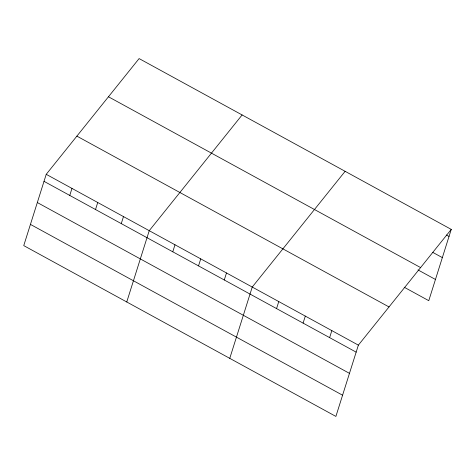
<?xml version="1.0" encoding="UTF-8"?>
<svg xmlns="http://www.w3.org/2000/svg" width="475" height="475" viewBox="0 0 475 475"><rect width="100%" height="100%" fill="white"/><g stroke="black" fill="none" stroke-linecap="round" stroke-linejoin="round"><path stroke-width="0.71" d="M46.229 174.319L23.75 245.611L335.89 416.421L358.37 345.135L451.25 229.389L139.11 58.579L46.229 174.319L358.37 345.135M69.766 195.427L71.98 188.415M95.517 209.523L97.731 202.504M121.268 223.612L123.482 216.594M126.754 301.975L149.233 230.69L242.113 114.95M172.775 251.797L174.984 244.779M198.526 265.887L200.735 258.875M224.277 279.983L226.486 272.965M229.763 358.346L252.243 287.054L345.123 171.315M276.563 308.59L278.772 301.577M303.092 323.113L305.306 316.095M329.626 337.63L331.835 330.612M451.25 229.389L428.771 300.681L404.183 287.221M446.447 234.988L449.035 236.408M432.642 252.308L442.35 257.616M108.46 96.775L420.601 267.585M417.988 269.907L435.462 279.472M76.879 136.123L389.019 306.939M44.015 181.337L356.155 352.147M37.329 202.546L349.469 373.356M30.436 224.396L342.576 395.212"/></g></svg>
